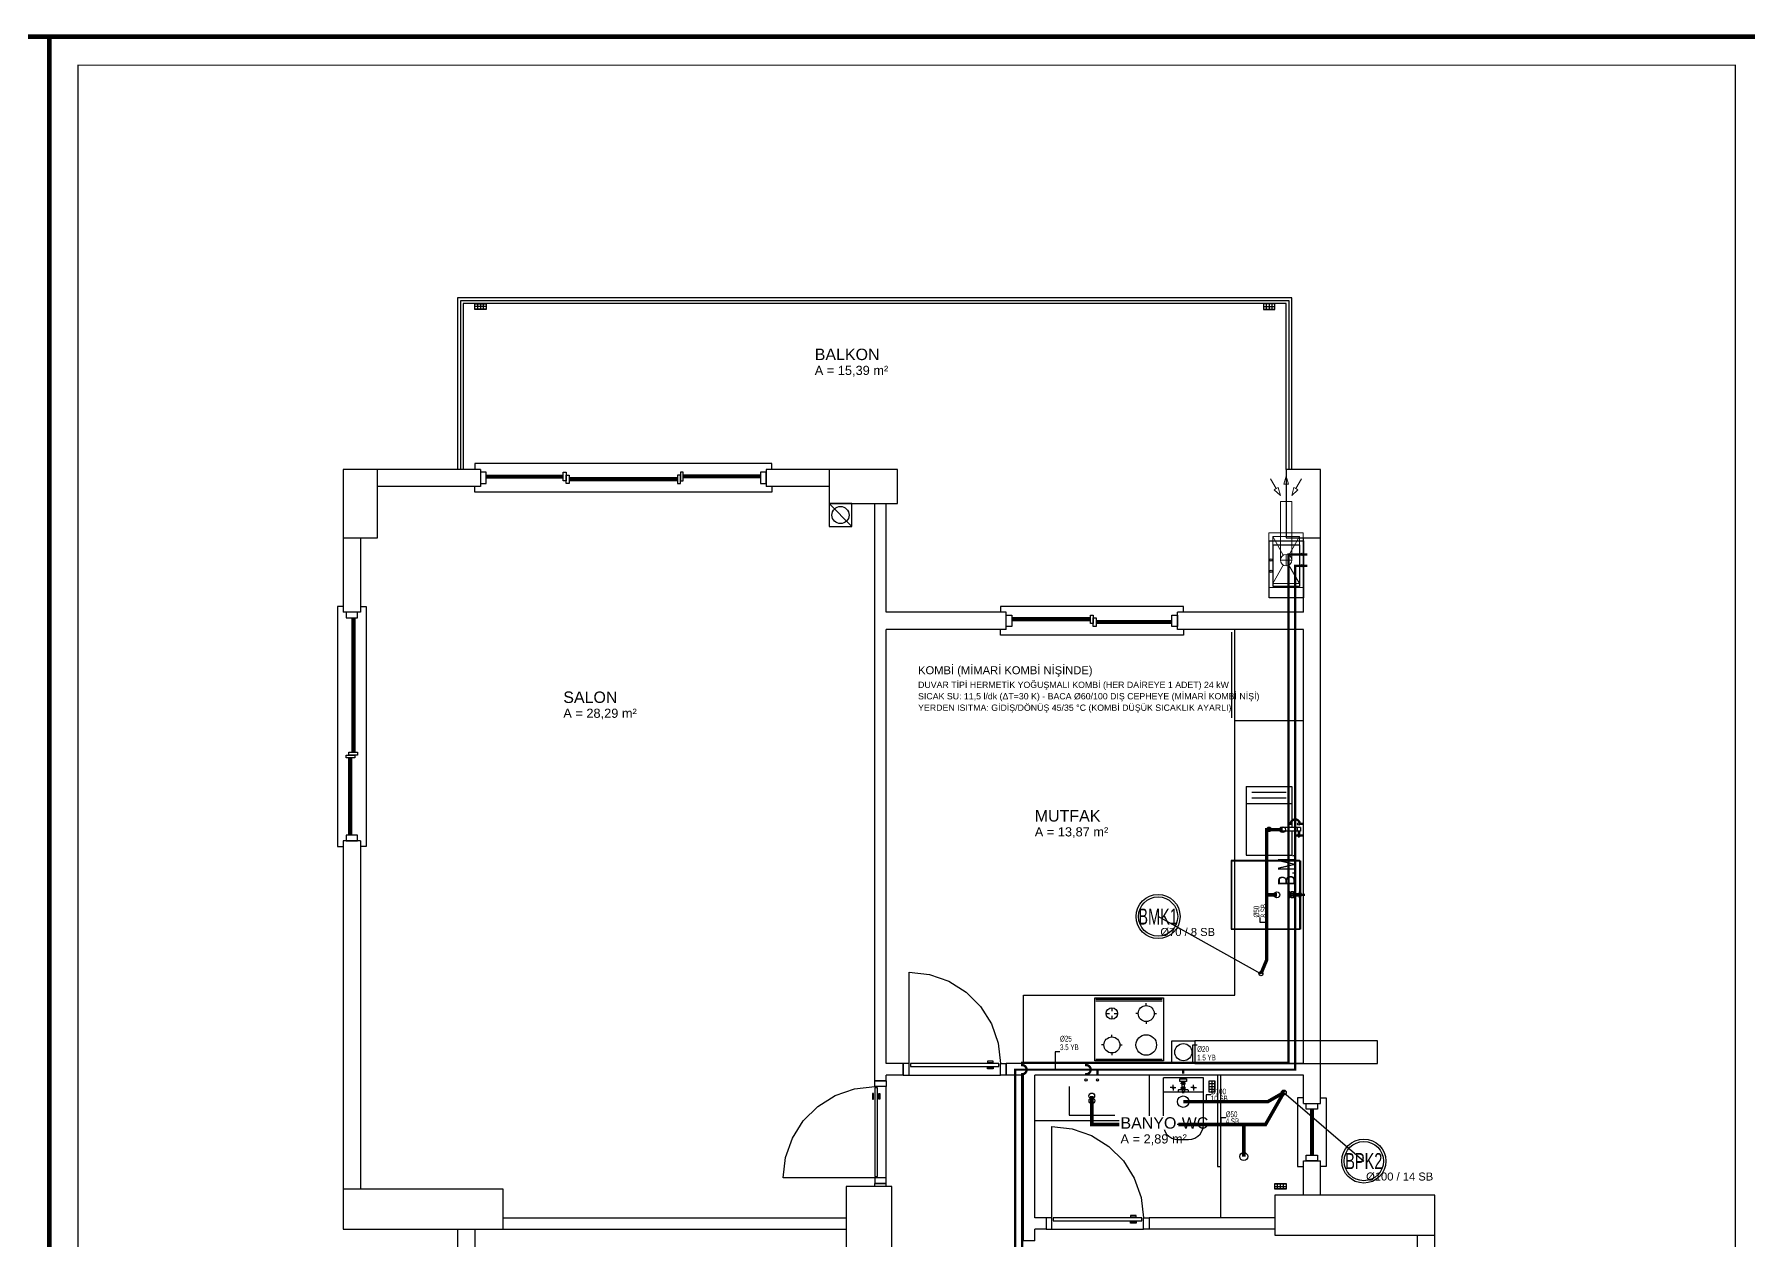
# Model space of a CAD drawing. Header units: centimetres. Extents: x -3952 to 14132, y 6348 to 11752.
# Drawn here: x 2987 to 4487, y 10696 to 11752 of the extents above; entities that cross this region are included whole.
import ezdxf
from ezdxf.enums import TextEntityAlignment as Align

# ---------------------------------------------------------------- set-up
doc = ezdxf.new("R2010")
doc.units = ezdxf.units.CM
for name, pattern in [('BASMA HATTI', [31, 25, -6]), ('DASHED', [18, 12, -6]), ('PIS', [38, 30, -8])]:
    doc.linetypes.add(name, pattern=pattern)
for name, color, linetype in [('MD-YUK-BIRIMI', 7, 'Continuous'), ('MIMARI', 8, 'Continuous'), ('MIMARI-KOLON', 8, 'Continuous'), ('MIMARI-TEFRIS', 9, 'Continuous'), ('MIMARI-YAZI', 8, 'Continuous'), ('MTY-CIHAZ', 135, 'Continuous'), ('MTY-PAFTA', 7, 'Continuous'), ('MTY-PIS-SU-BORUSU', 6, 'PIS'), ('MTY-PISSU-CAP', 211, 'Continuous'), ('MTY-PISSU-KOLON', 211, 'DASHED'), ('MTY-PISSU-KOLONNO', 211, 'Continuous'), ('MTY-SICAKSU-BORU', 1, 'BASMA HATTI'), ('MTY-SOGUKSU-BORU', 5, 'Continuous'), ('MTY-TEFRIS', 15, 'Continuous'), ('MTY-TEMIZSU-CAP', 101, 'Continuous'), ('MTY-YUK-BIRIMI', 7, 'Continuous')]:
    doc.layers.add(name, color=color, linetype=linetype)
doc.layers.add('ROTAS-PAFTA-SINIRI', color=8, linetype='Continuous', plot=False)
doc.styles.add('ANOTATIVO', font='arial.ttf')
doc.styles.add('MTY_CAP', font='wturkce.SHX', dxfattribs={"width": 0.65, "height": 20})
doc.styles.add('MTYCAPLT', font='arial.ttf', dxfattribs={"width": 0.65, "height": 1})
doc.styles.add('ROTAS', font='arial.ttf')

# ---------------------------------------------------------------- blocks, each defined once
blk = doc.blocks.new('ROTAS_PAFTA')
blk.add_lwpolyline([(0, 0), (1, 0), (1, 1), (0, 1)], close=True)
blk = doc.blocks.new('LAVABO1')
at = {"layer": 'MTY-TEFRIS', "color": 6}
blk.add_circle((0, 15), 2.5, dxfattribs=at)
at = {"layer": 'MTY-TEFRIS', "color": 3, "ltscale": 10}
blk.add_circle((-5, 1), 1, dxfattribs=at)
at = {"layer": 'MTY-TEFRIS', "color": 1, "ltscale": 10}
blk.add_circle((5, 1), 1, dxfattribs=at)
at = {"layer": 'MD-YUK-BIRIMI', "color": 6, "style": 'MTYCAPLT', "width": 0.65}
for tag, p in [('PSCP_001', (-1.3, 17)), ('PS_001', (-0.6, 14.5))]:
    blk.add_attdef(tag, p, '', height=1, dxfattribs=at)
at = {"layer": 'MD-YUK-BIRIMI', "color": 3, "style": 'MTYCAPLT', "width": 0.65}
for tag, p in [('SOCP_001', (-6.3, -0.5)), ('SO_001', (-5.7, 0.5))]:
    blk.add_attdef(tag, p, '', height=1, dxfattribs=at)
at = {"layer": 'MD-YUK-BIRIMI', "color": 1, "style": 'MTYCAPLT', "width": 0.65}
for tag, p in [('SCCP_001', (3.7, -0.5)), ('SC_001', (4.4, 0.5))]:
    blk.add_attdef(tag, p, '', height=1, dxfattribs=at)
blk = doc.blocks.new('KLOZET1')
at = {"layer": 'MTY-TEFRIS', "color": 15}
blk.add_lwpolyline([(-3.9, 11.4, 0.414214), (-4.5, 10.8), (-4.5, 10.3, 0.414214), (-3.9, 9.7), (3.9, 9.7, 0.414214), (4.5, 10.3), (4.5, 10.8, 0.414214), (3.9, 11.4)], format="xyb", close=True, dxfattribs=at)
for points in [[(3, 0), (-3, 0), (-3, 2.3), (3, 2.3)], [(-0.8, 11.5), (0.8, 11.5), (0.8, 12), (-0.8, 12)], [(-0.8, 8.9), (0.8, 8.9), (0.8, 9.7), (-0.8, 9.7)]]:
    blk.add_lwpolyline(points, close=True, dxfattribs=at)
for points in [[(-1.6, 8.6), (-1.6, 7.5)], [(-1.6, 4.4), (-1.6, 3.4)], [(-1.3, 3.2), (-1.3, 2.3), (1.4, 2.3), (1.4, 3.2)], [(-1.2, 7.2), (-1.2, 4.8)], [(1.1, 8.9), (-1.1, 8.9)], [(-1.1, 7.3), (1.1, 7.3)], [(1.1, 4.7), (-1.1, 4.7)], [(-1.1, 3.1), (1.1, 3.1)], [(-0.5, 8.6), (-0.5, 7.5)], [(-0.5, 4.4), (-0.5, 3.4)], [(0.6, 8.6), (0.6, 7.5)], [(0.6, 4.4), (0.6, 3.4)], [(1.3, 4.8), (1.3, 5.2), (1.3, 7.2)], [(1.7, 8.6), (1.7, 7.5)], [(1.7, 4.4), (1.7, 3.4)]]:
    blk.add_lwpolyline(points, dxfattribs=at)
at = {"layer": 'MTY-TEFRIS', "color": 15, "elevation": 0}
for points in [[(-1, 10.3), (-1, 10.8, -0.414214), (-0.4, 11.4)], [(1, 10.3), (1, 10.8, 0.414214), (0.4, 11.4)]]:
    blk.add_lwpolyline(points, format="xyb", dxfattribs=at)
at = {"layer": 'MTY-TEFRIS', "color": 6}
blk.add_circle((0, 20), 5, dxfattribs=at)
at = {"layer": 'MTY-TEFRIS', "color": 15}
for centre, radius, start, end in [((-1.1, 8.1), 0.734, 41.7592, 138.241), ((-1.1, 8), 0.734, 221.7593, 318.2408), ((-1.1, 4), 0.734, 41.7592, 138.241), ((-1.1, 3.8), 0.734, 221.7593, 318.2408), ((-0.4, 10.3, 0), 0.641, 179.9998, 270.0001), ((0, 8.1), 0.734, 41.7592, 138.241), ((0, 8), 0.734, 221.7593, 318.2408), ((0, 4), 0.734, 41.7592, 138.241), ((0, 3.8), 0.734, 221.7593, 318.2408), ((0.4, 10.3, 0), 0.641, 270.0001, 0), ((1.1, 8.1), 0.734, 41.7592, 138.241), ((1.1, 8), 0.734, 221.7593, 318.2408), ((1.1, 4), 0.734, 41.7592, 138.241), ((1.1, 3.8), 0.734, 221.7593, 318.2408)]:
    blk.add_arc(centre, radius, start, end, dxfattribs=at)
at = {"layer": 'MD-YUK-BIRIMI', "color": 6, "style": 'MTYCAPLT', "width": 0.65}
for tag, p in [('PSCP_001', (-1.3, 24.5)), ('PS_001', (-0.6, 19.5))]:
    blk.add_attdef(tag, p, '', height=1, dxfattribs=at)
at = {"layer": 'MD-YUK-BIRIMI', "color": 3, "style": 'MTYCAPLT', "width": 0.65}
for tag, p in [('SOCP_001', (-1.3, 1.8)), ('SO_001', (-0.7, -0.5))]:
    blk.add_attdef(tag, p, '', height=1, dxfattribs=at)
blk = doc.blocks.new('YER SUZGECI DN501')
at = {"layer": 'MTY-TEFRIS', "color": 6}
blk.add_circle((0, 0), 3.5, dxfattribs=at)
at = {"layer": 'MD-YUK-BIRIMI', "color": 6, "style": 'MTYCAPLT', "width": 0.65}
for tag, p in [('PSCP_001', (-1.3, 0.7)), ('PS_001', (-0.6, -0.5))]:
    blk.add_attdef(tag, p, '', height=1, dxfattribs=at)
blk = doc.blocks.new('EVIYE1')
at = {"layer": 'MTY-TEFRIS', "color": 6}
blk.add_circle((0, 15), 2.5, dxfattribs=at)
at = {"layer": 'MTY-TEFRIS', "color": 3, "ltscale": 10}
blk.add_circle((-5, 1), 1, dxfattribs=at)
at = {"layer": 'MTY-TEFRIS', "color": 1, "ltscale": 10}
blk.add_circle((5, 1), 1, dxfattribs=at)
at = {"layer": 'MD-YUK-BIRIMI', "color": 6, "style": 'MTYCAPLT', "width": 0.65}
for tag, p in [('PSCP_001', (-1.3, 17)), ('PS_001', (-0.6, 14.5))]:
    blk.add_attdef(tag, p, '', height=1, dxfattribs=at)
at = {"layer": 'MD-YUK-BIRIMI', "color": 3, "style": 'MTYCAPLT', "width": 0.65}
for tag, p in [('SOCP_001', (-6.3, -0.5)), ('SO_001', (-5.7, 0.5))]:
    blk.add_attdef(tag, p, '', height=1, dxfattribs=at)
at = {"layer": 'MD-YUK-BIRIMI', "color": 1, "style": 'MTYCAPLT', "width": 0.65}
for tag, p in [('SCCP_001', (3.7, -0.5)), ('SC_001', (4.4, 0.5))]:
    blk.add_attdef(tag, p, '', height=1, dxfattribs=at)
blk = doc.blocks.new('BULASIK MAKINASI1')
at = {"layer": 'MTY-TEFRIS'}
for p, q in [((-0.9, 0), (-0.9, -1.5)), ((-0.9, -1.5), (1.1, -1.5)), ((1.1, -1.5), (1.1, 0))]:
    blk.add_line(p, q, dxfattribs=at)
at = {"layer": 'MTY-TEFRIS', "color": 15}
blk.add_lwpolyline([(-30, 0), (30, 0), (30, 60), (-30, 60)], close=True, dxfattribs=at)
at = {"layer": 'MTY-TEFRIS'}
for points in [[(-1.8, 8.2, 0.414214), (-1.4, 8.2), (-1.3, 8.2, 0.414214), (-1.3, 8.7), (-2.1, 9.4, 0.414214), (-2.5, 9.4), (-2.6, 9.3, 0.414214), (-2.6, 8.9)], [(-1.8, 5.3, -0.414214), (-1.4, 5.3), (-1.3, 5.2, -0.414214), (-1.3, 4.8), (-2.1, 4, -0.414214), (-2.5, 4), (-2.6, 4.1, -0.414214), (-2.6, 4.6)], [(1.5, 8.7, 0.414214), (1.5, 8.2), (1.6, 8.2, 0.414214), (2, 8.2), (2.8, 8.9, 0.414214), (2.8, 9.3), (2.7, 9.4, 0.414214), (2.3, 9.4)], [(1.5, 4.8, -0.414214), (1.5, 5.2), (1.6, 5.3, -0.414214), (2, 5.3), (2.8, 4.6, -0.414214), (2.8, 4.1), (2.7, 4, -0.414214), (2.3, 4)]]:
    blk.add_lwpolyline(points, format="xyb", close=True, dxfattribs=at)
blk.add_lwpolyline([(2.5, 0.4), (2.5, 0), (-2.5, 0), (-2.5, 0.4)], close=True, dxfattribs=at)
for points in [[(-1.5, 8.1), (-1.1, 7.7)], [(-1.5, 5.3), (-1.1, 5.7)], [(-1.3, 8.3), (-0.9, 7.9)], [(-1.3, 5.2), (-0.9, 5.6)], [(-0.9, 4.4), (-0.9, 0.4)], [(1.5, 8.3), (1.1, 7.9)], [(1.5, 5.2), (1.1, 5.6)], [(1.1, 4.4), (1.1, 0.4)], [(1.6, 8.1), (1.3, 7.7)], [(1.6, 5.3), (1.3, 5.7)]]:
    blk.add_lwpolyline(points, dxfattribs=at)
at = {"layer": 'MTY-TEFRIS', "color": 6}
blk.add_circle((0, 20), 2.5, dxfattribs=at)
at = {"layer": 'MTY-TEFRIS'}
for radius in [1.54, 0.581]:
    blk.add_circle((0.1, 6.7), radius, dxfattribs=at)
for start, end in [(143.134, 216.8657), (53.1342, 126.866), (233.1342, 306.8659), (323.1339, 36.8659)]:
    blk.add_arc((0.1, 6.7), 2.51, start, end, dxfattribs=at)
at = {"layer": 'MD-YUK-BIRIMI', "color": 6, "style": 'MTYCAPLT', "width": 0.65}
for tag, p in [('PSCP', (0, 22.5)), ('PS', (0, 20))]:
    blk.add_attdef(tag, text='', height=1, dxfattribs=at).set_placement(p, align=Align.MIDDLE_CENTER)
at = {"layer": 'MD-YUK-BIRIMI', "color": 3, "style": 'MTYCAPLT', "width": 0.65}
for tag, p in [('SO', (0, 0)), ('SOCP', (0.1, -1.5))]:
    blk.add_attdef(tag, text='', height=1, dxfattribs=at).set_placement(p, align=Align.MIDDLE_CENTER)
at = {"layer": 'MTY-TEFRIS', "color": 15, "style": 'MTYCAPLT', "width": 0.65}
blk.add_text('B.M.', height=15, dxfattribs=at).set_placement((8.1, 11.6), align=Align.MIDDLE_LEFT)
blk = doc.blocks.new('KOMBI1')
at = {"layer": 'MTY-TEFRIS', "color": 1, "lineweight": 20, "ltscale": 40}
for p, q in [((19.5, 17.5), (3.4, 26.6)), ((18.9, 15), (28.9, 15)), ((23.9, 20), (23.9, 10)), ((44.4, 26.6), (28.2, 17.5)), ((19.5, 12.5), (3.4, 3.4)), ((44.4, 3.4), (28.2, 12.5))]:
    blk.add_line(p, q, dxfattribs=at)
at = {"layer": 'MTY-TEFRIS', "color": 7, "lineweight": 20, "ltscale": 40}
for p, q in [((23.9, 20), (75.3, 20)), ((75.3, 20), (75.3, 10)), ((85.4, 25.3), (80.3, 20)), ((87.4, 21.8), (80.3, 20)), ((80.3, 15), (90.3, 15)), ((86.4, 23.6), (85.4, 25.3)), ((95, 28.6), (86.4, 23.6)), ((86.4, 23.6), (87.4, 21.8)), ((90.3, 15), (90.3, 17)), ((90.3, 17), (97.3, 15)), ((90.3, 15), (90.3, 13)), ((90.3, 13), (97.3, 15)), ((23.9, 10), (75.3, 10)), ((87.4, 8.2), (80.3, 10)), ((85.4, 4.7), (80.3, 10)), ((86.4, 6.5), (85.4, 4.7)), ((86.4, 6.5), (87.4, 8.2)), ((95, 1.4), (86.4, 6.5))]:
    blk.add_line(p, q, dxfattribs=at)
blk.add_lwpolyline([(0, 0), (47.8, 0), (47.8, 30), (0, 30)], close=True, dxfattribs=at)
at = {"layer": 'MTY-TEFRIS', "color": 1, "lineweight": 20, "ltscale": 40}
blk.add_lwpolyline([(3.4, 3.4), (44.4, 3.4), (44.4, 26.6), (3.4, 26.6)], close=True, dxfattribs=at)
at = {"layer": 'MTY-TEFRIS', "color": 7, "lineweight": 20, "ltscale": 40}
blk.add_circle((23.9, 15), 5, dxfattribs=at)
at = {"layer": 'MTY-TEFRIS', "color": 3, "ltscale": 10}
blk.add_circle((18.9, 1), 1, dxfattribs=at)
at = {"layer": 'MTY-TEFRIS', "color": 1, "ltscale": 10}
blk.add_circle((28.9, 1), 1, dxfattribs=at)
at = {"layer": 'MD-YUK-BIRIMI', "color": 3, "style": 'MTYCAPLT', "width": 0.65}
for tag, p in [('SOCP_001', (17.6, -0.5)), ('SO_001', (18.2, 0.5))]:
    blk.add_attdef(tag, p, '', height=1, dxfattribs=at)
at = {"layer": 'MD-YUK-BIRIMI', "color": 1, "style": 'MTYCAPLT', "width": 0.65}
for tag, p in [('SCCP_001', (27.6, -0.5)), ('SC_001', (28.3, 0.5))]:
    blk.add_attdef(tag, p, '', height=1, dxfattribs=at)
blk = doc.blocks.new('MTY-PIS SU CAP SB')
at = {"layer": 'MTY-PISSU-CAP'}
for p, q in [((0.83, 1.17), (0, 1.17)), ((0, 1.17), (0, 0))]:
    blk.add_line(p, q, dxfattribs=at)
at = {"layer": 'MTY-PISSU-CAP', "style": 'MTY_CAP', "width": 0.65}
blk.add_attdef('PSCP_001', (0.83, 1.29), '', height=1, dxfattribs=at)
at = {"layer": 'MTY-YUK-BIRIMI', "color": 211, "style": 'MTY_CAP', "width": 0.65}
blk.add_attdef('PS_001', (0.83, 0.07), '', height=1, dxfattribs=at)
blk = doc.blocks.new('MTY-PIS SU KOLON')
at = {"layer": 'MTY-PISSU-KOLON', "linetype": 'Continuous', "lineweight": -3}
blk.add_hatch(color=256, dxfattribs=at).paths.add_polyline_path([(-2.7, -0.1, 0.848135), (0, -0.1, -0.848135), (2.7, -0.1, 0.414214), (0, 2.6, 0.414214)])
blk.add_circle((0, 0), 3.5, dxfattribs=at)
blk = doc.blocks.new('MTY-KOLON NO PIS SU')
at = {"color": 6, "linetype": 'Continuous', "ltscale": 100}
blk.add_circle((0, 0), 27.5, dxfattribs=at)
at = {"color": 7, "linetype": 'Continuous', "ltscale": 100}
blk.add_circle((0, 0), 24.5, dxfattribs=at)
at = {"style": 'ANOTATIVO', "width": 0.65}
blk.add_attdef('K', text='', height=20, dxfattribs=at).set_placement((0, 0), align=Align.MIDDLE_CENTER)
blk = doc.blocks.new('MTY-TEMIZ SU CAP MB')
at = {"layer": 'MTY-TEMIZSU-CAP'}
for p, q in [((0.83, 3.1), (0, 3.1)), ((0, 3.1), (0, 0))]:
    blk.add_line(p, q, dxfattribs=at)
at = {"layer": 'MTY-TEMIZSU-CAP', "style": 'MTY_CAP', "width": 0.65}
for tag, p in [('SOCP_001', (0.83, 4.92)), ('SCCP_001', (0.83, 1.92))]:
    blk.add_attdef(tag, p, '', height=1, dxfattribs=at)
at = {"layer": 'MTY-YUK-BIRIMI', "color": 101, "style": 'MTY_CAP', "width": 0.65}
for tag, p in [('SO_001', (0.83, 3.42)), ('SC_001', (0.83, 0.42))]:
    blk.add_attdef(tag, p, '', height=1, dxfattribs=at)

msp = doc.modelspace()

# ---------------------------------------------------------------- linework, layer by layer
at = {"layer": 'MIMARI'}
for p, q in [((3372.1, 11516.1), (3382.1, 11516.1)), ((3382.1, 11513.8), (3372.1, 11513.8)), ((3374.6, 11516.1), (3374.6, 11511.6)), ((3377.1, 11516.1), (3377.1, 11511.6)), ((3379.6, 11516.1), (3379.6, 11511.6)), ((4072.1, 11516.1), (4062.1, 11516.1)), ((4062.1, 11513.8), (4072.1, 11513.8)), ((4064.6, 11516.1), (4064.6, 11511.6)), ((4067.1, 11516.1), (4067.1, 11511.6)), ((4069.6, 11516.1), (4069.6, 11511.6)), ((3377.1, 11371.3), (3287.1, 11371.3)), ((3377.1, 11371.3), (3377.1, 11356.3)), ((3682.1, 11371.3), (3627.1, 11371.3)), ((3627.1, 11371.3), (3627.1, 11356.3)), ((3377.1, 11356.3), (3287.1, 11356.3)), ((3382.1, 11366.3), (3449.6, 11366.3)), ((3382.1, 11365.3), (3449.6, 11365.3)), ((3382.1, 11364.8), (3449.6, 11364.8)), ((3382.1, 11363.8), (3449.6, 11363.8)), ((3549.6, 11363.8), (3454.6, 11363.8)), ((3549.6, 11362.8), (3454.6, 11362.8)), ((3549.6, 11362.3), (3454.6, 11362.3)), ((3549.6, 11361.3), (3454.6, 11361.3)), ((3622.1, 11366.3), (3554.6, 11366.3)), ((3622.1, 11365.3), (3554.6, 11365.3)), ((3622.1, 11364.8), (3554.6, 11364.8)), ((3622.1, 11363.8), (3554.6, 11363.8)), ((3682.1, 11356.3), (3627.1, 11356.3)), ((3682.1, 11341.3), (3702.1, 11321.3)), ((3722.1, 10836.3), (3722.1, 11341.3)), ((3732.1, 11246.3), (3732.1, 11341.3)), ((3257.1, 11311.3), (3257.1, 11246.3)), ((3272.1, 11311.3), (3272.1, 11246.3)), ((4097.1, 11246.3), (4097.1, 11311.3)), ((4112.1, 10816.3), (4112.1, 11316.3)), ((3272.1, 11246.3), (3257.1, 11246.3)), ((3264.6, 11241.3), (3264.6, 11123.8)), ((3265.6, 11241.3), (3265.6, 11123.8)), ((3266.1, 11241.3), (3266.1, 11123.8)), ((3267.1, 11241.3), (3267.1, 11123.8)), ((3837.1, 11246.3), (3732.1, 11246.3)), ((3837.1, 11231.3), (3837.1, 11246.3)), ((3910.8, 11241.3), (3842.1, 11241.3)), ((3910.8, 11240.3), (3842.1, 11240.3)), ((3910.8, 11239.8), (3842.1, 11239.8)), ((3910.8, 11238.8), (3842.1, 11238.8)), ((3982.1, 11238.8), (3915.8, 11238.8)), ((3982.1, 11237.8), (3915.8, 11237.8)), ((3982.1, 11237.3), (3915.8, 11237.3)), ((3982.1, 11236.3), (3915.8, 11236.3)), ((4097.1, 11246.3), (3987.1, 11246.3)), ((3987.1, 11231.3), (3987.1, 11246.3)), ((3837.1, 11231.3), (3732.1, 11231.3)), ((3732.1, 10851.3), (3732.1, 11231.3)), ((4097.1, 11231.3), (3987.1, 11231.3)), ((4097.1, 10851.3), (4097.1, 11231.3)), ((3262.1, 11051.3), (3262.1, 11118.8)), ((3263.1, 11051.3), (3263.1, 11118.8)), ((3263.6, 11051.3), (3263.6, 11118.8)), ((3264.6, 11051.3), (3264.6, 11118.8)), ((3257.1, 11046.3), (3257.1, 10741.3)), ((3272.1, 11046.3), (3257.1, 11046.3)), ((3272.1, 11046.3), (3272.1, 10741.3)), ((3752.1, 10851.3), (3752.1, 10931.3)), ((3747.1, 10851.3), (3732.1, 10851.3)), ((3747.1, 10841.3), (3747.1, 10851.3)), ((4097.1, 10851.3), (3837.1, 10851.3)), ((3837.1, 10841.3), (3837.1, 10851.3)), ((3732.1, 10836.3), (3722.1, 10836.3)), ((3747.1, 10841.3), (3732.1, 10841.3)), ((3732.1, 10836.3), (3732.1, 10841.3)), ((3732.1, 10751.3), (3732.1, 10831.3)), ((3752.1, 10841.3), (3832.1, 10841.3)), ((3852.1, 10841.3), (3837.1, 10841.3)), ((3852.1, 10696.3), (3852.1, 10841.3)), ((4097.1, 10841.3), (3862.1, 10841.3)), ((3862.1, 10716.3), (3862.1, 10841.3)), ((4097.1, 10816.3), (4097.1, 10841.3)), ((4097.1, 10816.3), (4112.1, 10816.3)), ((4103.3, 10811.3), (4103.3, 10771.3)), ((4104.3, 10811.3), (4104.3, 10771.3)), ((4104.8, 10811.3), (4104.8, 10771.3)), ((4105.8, 10811.3), (4105.8, 10771.3)), ((3877.1, 10716.3), (3877.1, 10796.3)), ((4097.1, 10736.3), (4097.1, 10766.3)), ((4097.1, 10766.3), (4112.1, 10766.3)), ((4112.1, 10736.3), (4112.1, 10766.3)), ((3722.1, 10751.3), (3642.1, 10751.3)), ((3722.1, 10743.8), (3722.1, 10746.3)), ((3732.1, 10746.3), (3722.1, 10746.3)), ((3732.1, 10743.8), (3732.1, 10746.3)), ((3397.1, 10716.3), (3697.1, 10716.3)), ((3872.1, 10716.3), (3862.1, 10716.3)), ((3872.1, 10716.3), (3872.1, 10706.3)), ((4072.1, 10716.3), (3962.1, 10716.3)), ((3962.1, 10716.3), (3962.1, 10706.3)), ((3357.1, 10706.3), (3357.1, 10631.3)), ((3372.1, 10706.3), (3372.1, 10631.3)), ((3397.1, 10706.3), (3697.1, 10706.3)), ((3862.1, 10696.3), (3852.1, 10696.3)), ((3862.1, 10696.3), (3862.1, 10706.3)), ((3872.1, 10706.3), (3862.1, 10706.3)), ((3877.1, 10706.3), (3957.1, 10706.3)), ((4072.1, 10706.3), (3962.1, 10706.3)), ((4197.1, 10581.3), (4197.1, 10701.3)), ((4212.1, 10581.3), (4212.1, 10701.3))]:
    msp.add_line(p, q, dxfattribs=at)
for points in [[(4087.1, 11371.3), (4087.1, 11521.3), (3357.1, 11521.3), (3357.1, 11371.3)], [(4084.6, 11371.3), (4084.6, 11518.8), (3359.6, 11518.8), (3359.6, 11371.3)], [(4082.1, 11371.3), (4082.1, 11516.3), (3362.1, 11516.3), (3362.1, 11371.3)], [(3382.1, 11516.3), (3382.1, 11511.3), (3372.1, 11511.3), (3372.1, 11516.3), (3382.1, 11516.3)], [(3382.1, 11511.6), (3372.1, 11511.6)], [(4062.1, 11516.3), (4062.1, 11511.3), (4072.1, 11511.3), (4072.1, 11516.3), (4062.1, 11516.3)], [(4062.1, 11511.6), (4072.1, 11511.6)], [(3632.1, 11371.3), (3632.1, 11376.3), (3372.1, 11376.3), (3372.1, 11371.3)], [(3632.1, 11356.3), (3632.1, 11351.3), (3372.1, 11351.3), (3372.1, 11356.3)], [(3382.1, 11358.8), (3382.1, 11368.8), (3377.1, 11368.8), (3377.1, 11358.8), (3382.1, 11358.8)], [(3449.6, 11361.3), (3449.6, 11368.8), (3452.1, 11368.8), (3452.1, 11361.3), (3449.6, 11361.3)], [(3452.1, 11358.8), (3452.1, 11366.3), (3454.6, 11366.3), (3454.6, 11358.8), (3452.1, 11358.8)], [(3552.1, 11358.8), (3552.1, 11366.3), (3549.6, 11366.3), (3549.6, 11358.8), (3552.1, 11358.8)], [(3554.6, 11361.3), (3554.6, 11368.8), (3552.1, 11368.8), (3552.1, 11361.3), (3554.6, 11361.3)], [(3627.1, 11358.8), (3627.1, 11368.8), (3622.1, 11368.8), (3622.1, 11358.8), (3627.1, 11358.8)], [(3702.1, 11341.3), (3682.1, 11341.3), (3682.1, 11321.3), (3702.1, 11321.3), (3702.1, 11341.3)], [(4067.1, 11308.8), (4097.1, 11308.8), (4097.1, 11258.8), (4067.1, 11258.8), (4067.1, 11308.8)], [(4070.6, 11305.3), (4093.6, 11305.3), (4093.6, 11268.8), (4070.6, 11268.8), (4070.6, 11305.3)], [(3257.1, 11251.3), (3252.1, 11251.3), (3252.1, 11041.3), (3257.1, 11041.3)], [(3272.1, 11251.3), (3277.1, 11251.3), (3277.1, 11041.3), (3272.1, 11041.3)], [(3992.1, 11246.3), (3992.1, 11251.3), (3832.1, 11251.3), (3832.1, 11246.3)], [(3269.6, 11246.3), (3259.6, 11246.3), (3259.6, 11241.3), (3269.6, 11241.3), (3269.6, 11246.3)], [(3842.1, 11243.8), (3842.1, 11233.8), (3837.1, 11233.8), (3837.1, 11243.8), (3842.1, 11243.8)], [(3913.3, 11243.8), (3913.3, 11236.3), (3910.8, 11236.3), (3910.8, 11243.8), (3913.3, 11243.8)], [(3915.8, 11241.3), (3915.8, 11233.8), (3913.3, 11233.8), (3913.3, 11241.3), (3915.8, 11241.3)], [(3987.1, 11243.8), (3987.1, 11233.8), (3982.1, 11233.8), (3982.1, 11243.8), (3987.1, 11243.8)], [(3992.1, 11231.3), (3992.1, 11226.3), (3832.1, 11226.3), (3832.1, 11231.3)], [(3267.1, 11118.8), (3259.6, 11118.8), (3259.6, 11121.3), (3267.1, 11121.3), (3267.1, 11118.8)], [(3269.6, 11121.3), (3262.1, 11121.3), (3262.1, 11123.8), (3269.6, 11123.8), (3269.6, 11121.3)], [(3269.6, 11051.3), (3259.6, 11051.3), (3259.6, 11046.3), (3269.6, 11046.3), (3269.6, 11051.3)], [(3752.1, 10931.3), (3769.9, 10929.3), (3786.8, 10923.4), (3802, 10913.9), (3814.6, 10901.2), (3824.2, 10886), (3830.1, 10869.1), (3832.1, 10851.3)], [(4002.1, 10851.3), (3982.1, 10851.3), (3982.1, 10871.3), (4002.1, 10871.3), (4002.1, 10851.3)], [(4002.1, 10851.3), (4162.1, 10851.3), (4162.1, 10871.3), (4002.1, 10871.3), (4002.1, 10851.3)], [(3747.1, 10851.3), (3747.1, 10841.3), (3752.1, 10841.3), (3752.1, 10851.3), (3747.1, 10851.3)], [(3753.3, 10848.8), (3830.8, 10848.8), (3830.8, 10851.3), (3753.3, 10851.3), (3753.3, 10848.8)], [(3820.8, 10853.3), (3820.8, 10852.3), (3825.8, 10852.3), (3825.8, 10853.3), (3820.8, 10853.3)], [(3820.8, 10846.8), (3820.8, 10847.8), (3825.8, 10847.8), (3825.8, 10846.8), (3820.8, 10846.8)], [(3837.1, 10851.3), (3837.1, 10841.3), (3832.1, 10841.3), (3832.1, 10851.3), (3837.1, 10851.3)], [(3642.1, 10751.3), (3644.1, 10769.1), (3650, 10786), (3659.6, 10801.2), (3672.2, 10813.9), (3687.4, 10823.4), (3704.3, 10829.3), (3722.1, 10831.3)], [(3722.1, 10836.3), (3732.1, 10836.3), (3732.1, 10831.3), (3722.1, 10831.3), (3722.1, 10836.3)], [(3724.6, 10752.6), (3724.6, 10830.1), (3722.1, 10830.1), (3722.1, 10752.6), (3724.6, 10752.6)], [(3720.1, 10820.1), (3721.1, 10820.1), (3721.1, 10825.1), (3720.1, 10825.1), (3720.1, 10820.1)], [(3726.6, 10820.1), (3725.6, 10820.1), (3725.6, 10825.1), (3726.6, 10825.1), (3726.6, 10820.1)], [(4097.1, 10821.3), (4092.1, 10821.3), (4092.1, 10761.3), (4097.1, 10761.3)], [(4099.6, 10816.3), (4109.6, 10816.3), (4109.6, 10811.3), (4099.6, 10811.3), (4099.6, 10816.3)], [(4112.1, 10821.3), (4117.1, 10821.3), (4117.1, 10761.3), (4112.1, 10761.3)], [(3877.1, 10796.3), (3894.9, 10794.3), (3911.8, 10788.4), (3927, 10778.9), (3939.6, 10766.2), (3949.2, 10751), (3955.1, 10734.1), (3957.1, 10716.3)], [(4099.6, 10771.3), (4109.6, 10771.3), (4109.6, 10766.3), (4099.6, 10766.3), (4099.6, 10771.3)], [(3722.1, 10746.3), (3732.1, 10746.3), (3732.1, 10751.3), (3722.1, 10751.3), (3722.1, 10746.3)], [(3872.1, 10716.3), (3872.1, 10706.3), (3877.1, 10706.3), (3877.1, 10716.3), (3872.1, 10716.3)], [(3878.3, 10713.8), (3955.8, 10713.8), (3955.8, 10716.3), (3878.3, 10716.3), (3878.3, 10713.8)], [(3945.8, 10718.3), (3945.8, 10717.3), (3950.8, 10717.3), (3950.8, 10718.3), (3945.8, 10718.3)], [(3945.8, 10711.8), (3945.8, 10712.8), (3950.8, 10712.8), (3950.8, 10711.8), (3945.8, 10711.8)], [(3962.1, 10716.3), (3962.1, 10706.3), (3957.1, 10706.3), (3957.1, 10716.3), (3962.1, 10716.3)]]:
    msp.add_lwpolyline(points, dxfattribs=at)
for centre, radius in [((3692.1, 11331.3), 7.5), ((4068.8, 11292.1), 1), ((4068.8, 11282.1), 1), ((3992.1, 10861.3), 7.5)]:
    msp.add_circle(centre, radius, dxfattribs=at)
at = {"layer": 'MIMARI-KOLON'}
for points in [[(3257.1, 11371.3), (3257.1, 11311.3), (3287.1, 11311.3), (3287.1, 11371.3), (3257.1, 11371.3)], [(3742.1, 11371.3), (3682.1, 11371.3), (3682.1, 11341.3), (3742.1, 11341.3), (3742.1, 11371.3)], [(4082.1, 11371.3), (4082.1, 11311.3), (4112.1, 11311.3), (4112.1, 11371.3), (4082.1, 11371.3)], [(3397.1, 10741.3), (3257.1, 10741.3), (3257.1, 10706.3), (3397.1, 10706.3), (3397.1, 10741.3)], [(3737.1, 10743.8), (3697.1, 10743.8), (3697.1, 10683.8), (3737.1, 10683.8), (3737.1, 10743.8)], [(4212.1, 10736.3), (4072.1, 10736.3), (4072.1, 10701.3), (4212.1, 10701.3), (4212.1, 10736.3)]]:
    msp.add_lwpolyline(points, dxfattribs=at)
at = {"layer": 'MIMARI-TEFRIS'}
for p, q in [((4034.6, 11153.8), (4034.6, 11228.8)), ((4097.1, 11151.3), (4037.1, 11151.3)), ((4047.1, 11093.8), (4047.1, 11033.8)), ((4047.1, 11093.8), (4087.1, 11093.8)), ((4052.1, 11088.8), (4082.1, 11088.8)), ((4087.1, 11093.8), (4087.1, 11057.8)), ((4047.1, 11078.8), (4087.1, 11078.8)), ((4052.1, 11083.8), (4082.1, 11083.8)), ((4094.6, 11057.8), (4077.1, 11057.8)), ((4077.1, 11057.8), (4077.1, 11054.8)), ((4091.6, 11057.8), (4091.6, 11054.8)), ((4094.6, 11057.8), (4094.6, 11054.8)), ((4094.6, 11054.8), (4077.1, 11054.8)), ((4087.1, 11054.8), (4087.1, 11033.8)), ((4092.6, 11054.8), (4092.6, 11049.8)), ((4092.6, 11049.8), (4093.6, 11049.8)), ((4093.6, 11054.8), (4093.6, 11049.8)), ((4047.1, 11033.8), (4087.1, 11033.8)), ((3924.6, 10895.1), (3927.6, 10895.1)), ((3929.6, 10900.1), (3929.6, 10897.1)), ((3929.6, 10893.1), (3929.6, 10890.1)), ((3931.6, 10895.1), (3934.6, 10895.1)), ((3952.6, 10895.1), (3950.6, 10895.1)), ((3959.6, 10902.1), (3959.6, 10904.1)), ((3966.6, 10895.1), (3968.6, 10895.1)), ((3929.6, 10874.6), (3929.6, 10876.6)), ((3959.6, 10888.1), (3959.6, 10886.1)), ((3922.6, 10867.6), (3920.6, 10867.6)), ((3929.6, 10860.6), (3929.6, 10858.6)), ((3936.6, 10867.6), (3938.6, 10867.6)), ((3974.6, 10797.8), (3974.6, 10838.8)), ((4009.6, 10838.8), (3974.6, 10838.8)), ((3982.3, 10830.3), (3980.6, 10830.3)), ((3983.1, 10831.1), (3983.1, 10832.8)), ((3983.8, 10830.3), (3985.6, 10830.3)), ((4000.3, 10830.3), (3998.6, 10830.3)), ((4001.1, 10831.1), (4001.1, 10832.8)), ((4001.8, 10830.3), (4003.6, 10830.3)), ((4009.6, 10797.8), (4009.6, 10838.8)), ((4014.8, 10826.3), (4014.8, 10836.3)), ((4014.8, 10833.8), (4019.3, 10833.8)), ((4014.8, 10831.3), (4019.3, 10831.3)), ((4017.1, 10836.3), (4017.1, 10826.3)), ((4022.1, 10841.3), (4022.1, 10761.3)), ((4024.6, 10841.3), (4024.6, 10716.3)), ((4009.6, 10826.3), (3974.6, 10826.3)), ((3983.1, 10829.6), (3983.1, 10827.8)), ((4001.1, 10829.6), (4001.1, 10827.8)), ((4014.8, 10828.8), (4019.3, 10828.8)), ((3987.6, 10784.8), (3996.6, 10784.8)), ((4022.1, 10761.3), (4024.6, 10761.3)), ((4072.1, 10743.8), (4082.1, 10743.8)), ((4082.1, 10741.6), (4072.1, 10741.6)), ((4074.6, 10741.6), (4074.6, 10746.1)), ((4077.1, 10741.6), (4077.1, 10746.1)), ((4079.6, 10741.6), (4079.6, 10746.1))]:
    msp.add_line(p, q, dxfattribs=at)
for points in [[(3852.1, 10851.3), (3852.1, 10911.3), (4037.1, 10911.3), (4037.1, 11231.3)], [(4034.6, 11028.8), (4094.6, 11028.8), (4094.6, 10968.8), (4034.6, 10968.8), (4034.6, 11028.8)], [(3974.6, 10853.8), (3914.6, 10853.8), (3914.6, 10908.8), (3974.6, 10908.8), (3974.6, 10853.8)], [(3915.6, 10907.8), (3973.6, 10907.8)], [(3915.6, 10906.3), (3973.6, 10906.3)], [(3973.6, 10854.8), (3915.6, 10854.8)], [(3962.1, 10841.3), (3962.1, 10801.3), (3862.1, 10801.3)], [(3892.1, 10831.3), (3892.1, 10806.3), (3932.1, 10806.3)], [(4014.6, 10836.3), (4019.6, 10836.3), (4019.6, 10826.3), (4014.6, 10826.3), (4014.6, 10836.3)], [(4019.3, 10836.3), (4019.3, 10826.3)], [(3974.6, 10797.8), (3974.9, 10794.9), (3975.9, 10792.2), (3977.4, 10789.7), (3979.5, 10787.7), (3982, 10786.1), (3984.7, 10785.1), (3987.6, 10784.8)], [(3996.6, 10784.8), (3999.5, 10785.1), (4002.2, 10786.1), (4004.7, 10787.7), (4006.8, 10789.7), (4008.3, 10792.2), (4009.3, 10794.9), (4009.6, 10797.8)], [(4072.1, 10741.3), (4072.1, 10746.3), (4082.1, 10746.3), (4082.1, 10741.3), (4072.1, 10741.3)], [(4072.1, 10746.1), (4082.1, 10746.1)]]:
    msp.add_lwpolyline(points, dxfattribs=at)
for centre, radius in [((4067.1, 11056.3), 2), ((3929.6, 10895.1), 5), ((3959.6, 10895.1), 7), ((3959.6, 10867.6), 9), ((3929.6, 10867.6), 7), ((3983.1, 10830.3), 0.75), ((4001.1, 10830.3), 0.75), ((3912.1, 10818.8), 2.5)]:
    msp.add_circle(centre, radius, dxfattribs=at)
at = {"layer": 'MTY-PAFTA'}
for points, const_width in [([(1500, 9100), (3000, 9100), (3000, 11750), (1500, 11750)], 4), ([(3000, 9100), (4500, 9100), (4500, 11750), (3000, 11750)], 4), ([(3025, 9125), (4475, 9125), (4475, 11725), (3025, 11725)], 1)]:
    msp.add_lwpolyline(points, close=True, dxfattribs=dict(at, const_width=const_width))
at = {"layer": 'MTY-PIS-SU-BORUSU', "const_width": 3}
for points in [[(4079, 11056), (4065, 11056), (4065, 10999)], [(4074, 10999), (4065, 10999), (4065, 10942), (4060, 10930)], [(3912, 10823), (3912, 10798), (4064, 10798), (4080, 10826)], [(3992, 10818), (4066, 10818), (4080, 10826)], [(4045, 10770), (4045, 10798)]]:
    msp.add_lwpolyline(points, dxfattribs=at)
at = {"layer": 'MTY-PISSU-KOLONNO'}
for p, q in [((4060, 10930), (3970, 10980)), ((4080, 10826), (4150, 10766))]:
    msp.add_line(p, q, dxfattribs=at)
at = {"layer": 'MTY-SICAKSU-BORU', "const_width": 2}
for points in [[(4100.5, 11296.9), (4084, 11296.9), (4084, 11061), (4086, 11061), (4086.1, 11062), (4086.5, 11063), (4087.2, 11063.8), (4088, 11064.5), (4089, 11064.9), (4090, 11065), (4091, 11064.9), (4092, 11064.5), (4092.8, 11063.8), (4093.5, 11063), (4093.9, 11062), (4094, 11061), (4097.5, 11061)], [(4084, 11061), (4084, 10852), (3851, 10852), (3851, 10850), (3852, 10849.9), (3853, 10849.5), (3853.8, 10848.8), (3854.5, 10848), (3854.9, 10847), (3855, 10846), (3854.9, 10845), (3854.5, 10844), (3853.8, 10843.2), (3853, 10842.5), (3852, 10842.1), (3851, 10842), (3851, 10306)], [(3907, 10852), (3907, 10850), (3908, 10849.9), (3909, 10849.5), (3909.8, 10848.8), (3910.5, 10848), (3910.9, 10847), (3911, 10846), (3910.9, 10845), (3910.5, 10844), (3909.8, 10843.2), (3909, 10842.5), (3908, 10842.1), (3907, 10842), (3907, 10841.5)]]:
    msp.add_lwpolyline(points, dxfattribs=at)
at = {"layer": 'MTY-SOGUKSU-BORU', "const_width": 2}
for points in [[(3820, 10110), (3845, 10110), (3845, 10846), (4090, 10846), (4090, 11286.9), (4100.5, 11286.9)], [(4090, 11051), (4097.5, 11051)], [(4090, 10999), (4098.5, 10999)], [(3917, 10846), (3917, 10841.5)], [(3992, 10846), (3992, 10842.5)]]:
    msp.add_lwpolyline(points, dxfattribs=at)

# ---------------------------------------------------------------- block references
at = {"layer": 'MTY-PISSU-KOLONNO'}
ref = msp.add_blockref('MTY-KOLON NO PIS SU', (3970, 10980), dxfattribs=dict(at, xscale=0.7, yscale=0.7))
ref.add_attrib('K', 'BMK1', dxfattribs={"height": 14, "style": 'ANOTATIVO', "width": 0.65}).set_placement((3970, 10980), align=Align.MIDDLE_CENTER)
ref = msp.add_blockref('MTY-KOLON NO PIS SU', (4150, 10766), dxfattribs=dict(at, xscale=0.7, yscale=0.7))
ref.add_attrib('K', 'BPK2', dxfattribs={"height": 14, "style": 'ANOTATIVO', "width": 0.65}).set_placement((4150, 10766), align=Align.MIDDLE_CENTER)
at = {"layer": 'MTY-TEFRIS'}
for name, p, rotation in [('KOMBI1', (4097, 11268), 90), ('EVIYE1', (4094, 11056), 90), ('BULASIK MAKINASI1', (4094, 10999), 90), ('LAVABO1', (3912, 10838), 180), ('KLOZET1', (3992, 10838), 180)]:
    msp.add_blockref(name, p, dxfattribs=dict(at, rotation=rotation))
at = {"layer": 'MTY-TEFRIS', "xscale": 5, "yscale": 5, "rotation": 90}
msp.add_blockref('MTY-PIS SU CAP SB', (4065, 10975), dxfattribs=at).add_auto_attribs({'PSCP_001': 'Ø50', 'PS_001': '8 SB'})
at = {"layer": 'MTY-TEFRIS'}
for p, xscale, yscale in [((4060, 10930), 0.5, 0.5), ((4080, 10826), 0.6, 0.6)]:
    msp.add_blockref('MTY-PIS SU KOLON', p, dxfattribs=dict(at, xscale=xscale, yscale=yscale))
ref = msp.add_blockref('MTY-TEMIZ SU CAP MB', (3880, 10846), dxfattribs=dict(at, xscale=5, yscale=5))
ref.add_attrib('SO_001', '3.5 YB', (3884.2, 10863.1), dxfattribs={"layer": 'MTY-YUK-BIRIMI', "color": 101, "height": 5, "style": 'MTY_CAP', "width": 0.65})
ref.add_attrib('SOCP_001', 'Ø25', (3884.2, 10870.6), dxfattribs={"layer": 'MTY-TEMIZSU-CAP', "height": 5, "style": 'MTY_CAP', "width": 0.65})
ref = msp.add_blockref('MTY-TEMIZ SU CAP MB', (4000, 10852), dxfattribs=dict(at, xscale=5, yscale=5))
ref.add_attrib('SCCP_001', 'Ø20', (4004.2, 10861.6), dxfattribs={"layer": 'MTY-TEMIZSU-CAP', "height": 5, "style": 'MTY_CAP', "width": 0.65})
ref.add_attrib('SC_001', '1.5 YB', (4004.2, 10854.1), dxfattribs={"layer": 'MTY-YUK-BIRIMI', "color": 101, "height": 5, "style": 'MTY_CAP', "width": 0.65})
at = {"layer": 'MTY-TEFRIS', "xscale": 5, "yscale": 5}
for p, values in [((4012, 10818), {'PSCP_001': 'Ø100', 'PS_001': '10 SB'}), ((4025, 10798), {'PSCP_001': 'Ø50', 'PS_001': '4 SB'})]:
    msp.add_blockref('MTY-PIS SU CAP SB', p, dxfattribs=at).add_auto_attribs(values)
at = {"layer": 'MTY-TEFRIS'}
msp.add_blockref('YER SUZGECI DN501', (4045, 10770), dxfattribs=at)
at = {"layer": 'ROTAS-PAFTA-SINIRI', "xscale": 1500, "yscale": 2650}
for p in [(1500, 9100), (3000, 9100)]:
    msp.add_blockref('ROTAS_PAFTA', p, dxfattribs=at)

# ---------------------------------------------------------------- texts
at = {"layer": 'MIMARI-YAZI', "style": 'ROTAS'}
for s, height, p in [('BALKON', 10, (3669.6, 11466.9)), ('A = 15,39 m²', 8, (3669.6, 11453.9)), ('SALON', 10, (3449.6, 11166.9)), ('A = 28,29 m²', 8, (3449.6, 11153.9)), ('MUTFAK', 10, (3862.1, 11063.1)), ('A = 13,87 m²', 8, (3862.1, 11050.1))]:
    msp.add_text(s, height=height, dxfattribs=at).set_placement(p)
at = {"layer": 'MTY-CIHAZ', "style": 'ROTAS'}
for s, height, p in [('KOMBİ (MİMARİ KOMBİ NİŞİNDE)', 7, (3760, 11192)), ('SICAK SU: 11,5 l/dk (ΔT=30 K) - BACA Ø60/100 DIŞ CEPHEYE (MİMARİ KOMBİ NİŞİ)', 5.5, (3760, 11170)), ('DUVAR TİPİ HERMETİK YOĞUŞMALI KOMBİ (HER DAİREYE 1 ADET) 24 kW', 5.5, (3760, 11180)), ('YERDEN ISITMA: GİDİŞ/DÖNÜŞ 45/35 °C (KOMBİ DÜŞÜK SICAKLIK AYARLI)', 5.5, (3760, 11160))]:
    msp.add_text(s, height=height, dxfattribs=at).set_placement(p)
at = {"layer": 'MTY-PISSU-CAP', "style": 'ROTAS'}
for s, p in [('Ø70 / 8 SB', (3972, 10963)), ('Ø100 / 14 SB', (4152, 10749))]:
    msp.add_text(s, height=7, dxfattribs=at).set_placement(p)

# ---------------------------------------------------------------- next in the draw order: wipeouts: each hides what was drawn before it
msp.add_wipeout([(3987.7, 10793.4), (3936.1, 10793.4), (3936.1, 10805.4), (3987.7, 10805.4)])

# ---------------------------------------------------------------- next in the draw order: texts
at = {"layer": 'MIMARI-YAZI', "style": 'ROTAS'}
for s, height, p in [('BANYO-WC', 10, (3937.1, 10794.4)), ('A = 2,89 m²', 8, (3937.1, 10781.4))]:
    msp.add_text(s, height=height, dxfattribs=at).set_placement(p)

doc.saveas('drawing.dxf')
